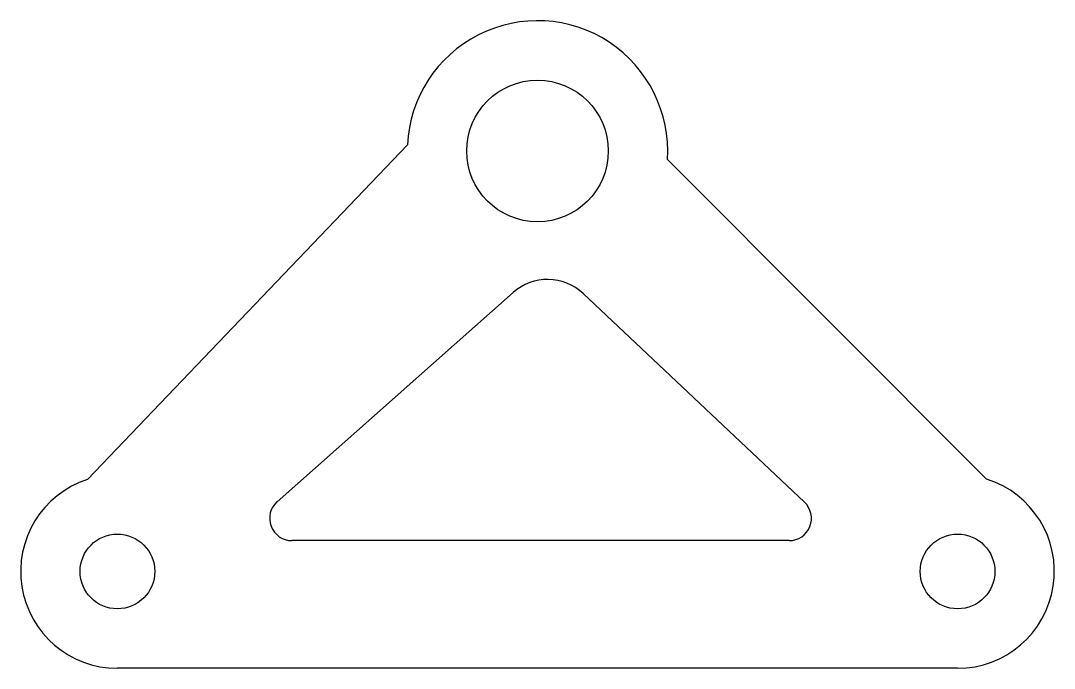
# Model space of a CAD drawing. Header units: millimetres. Extents: x -70 to 70, y -70 to 18.
import ezdxf

# ---------------------------------------------------------------- set-up
doc = ezdxf.new("R2010")
doc.units = ezdxf.units.MM

msp = doc.modelspace()

# ---------------------------------------------------------------- linework, layer by layer
at = {"color": 7, "linetype": 'Continuous', "lineweight": 25}
for p, q in [((-60.6, -44.18), (-17.51, 0.82)), ((60.48, -44.14), (17.49, -1.15)), ((-35.06, -47.18), (-3.29, -19.05)), ((6.15, -19.19), (35.94, -47.24)), ((33.89, -52.42), (-33.07, -52.42)), ((56.57, -69.6), (-56.57, -69.6))]:
    msp.add_line(p, q, dxfattribs=at)
for centre, radius in [((0, 0), 9.53), ((-56.57, -56.57), 5.03), ((56.57, -56.57), 5.03)]:
    msp.add_circle(centre, radius, dxfattribs=at)
for centre, radius, start, end in [((0, 0), 17.53, 356.2431, 177.3155), ((1.35, -24.29), 7, 46.738, 131.5177), ((-56.57, -56.57), 13.03, 108.0004, 270), ((56.57, -56.57), 13.03, 270, 72.5096), ((-33.07, -49.42), 3, 131.5177, 270), ((33.89, -49.42), 3, 270, 46.738)]:
    msp.add_arc(centre, radius, start, end, dxfattribs=at)

doc.saveas('drawing.dxf')
